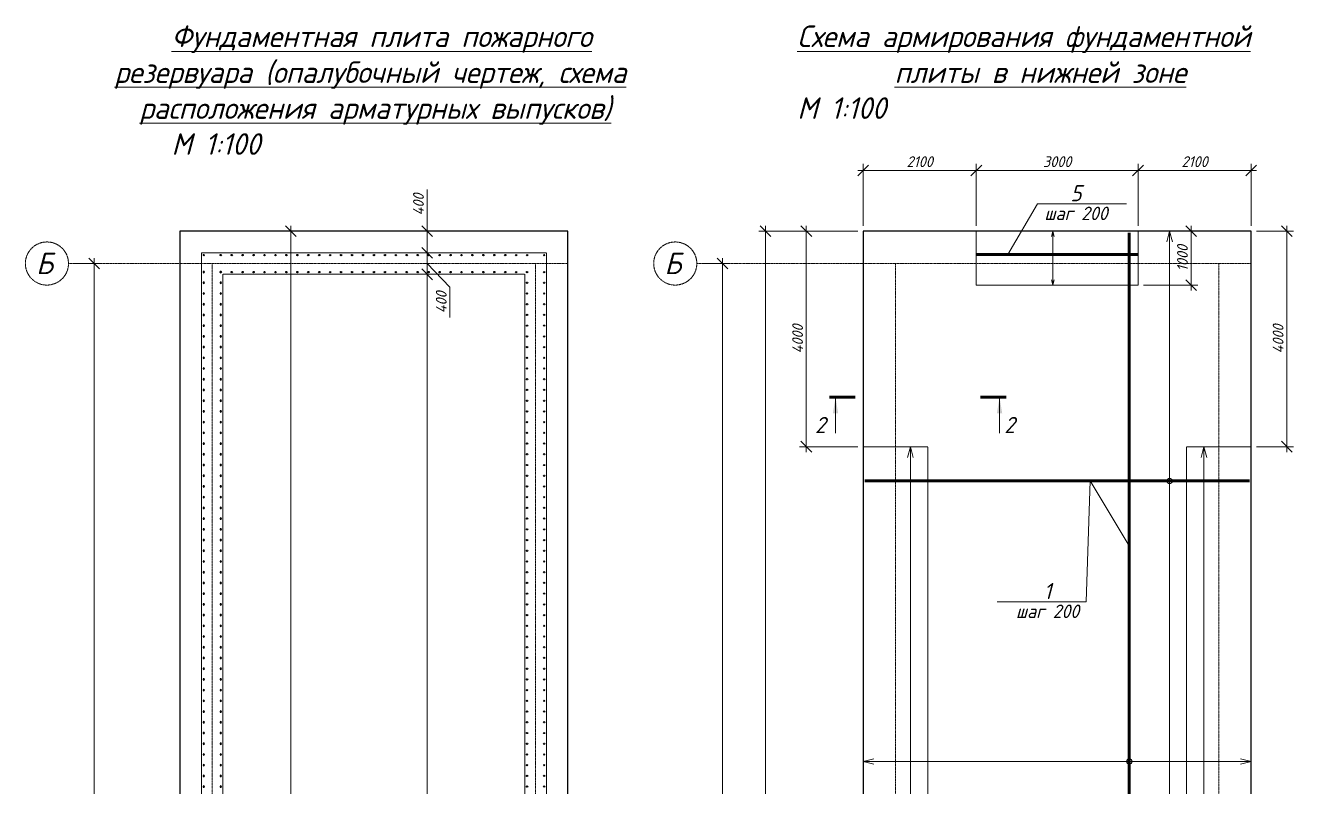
# Model space of a CAD drawing. Header units: millimetres. Extents: x 339888 to 1025294, y -263818 to -40540.
# Drawn here: x 450649 to 474178, y -121817 to -107666 of the extents above; entities that cross this region are included whole.
import ezdxf
from ezdxf import colors
from ezdxf.entities.mleader import LeaderData, LeaderLine
from ezdxf.math import Vec2, Vec3

# ---------------------------------------------------------------- set-up
doc = ezdxf.new("R2010")
doc.units = ezdxf.units.MM
doc.linetypes.add('CENTER2', pattern=[28.575, 19.05, -3.175, 3.175, -3.175])
doc.linetypes.add('штриховая', pattern=[19.05, 12.7, -6.35])
doc.layers.get('0').update_dxf_attribs({"lineweight": 15})
doc.layers.add('0 @ 100', color=7, linetype='Continuous', lineweight=15)
doc.layers.add('Оси', color=126, linetype='CENTER2', lineweight=15)
doc.styles.add('ГОСТ 2', font='GOST_Common Italic.ttf', dxfattribs={"height": 2})
doc.styles.add('ГОСТ 2.5', font='GOST_Common Italic.ttf', dxfattribs={"height": 2.5})
doc.styles.add('ГОСТ 3', font='GOST_Common Italic.ttf', dxfattribs={"height": 3})
doc.styles.add('Размерный 2', font='isocpeui.ttf', dxfattribs={"height": 2})
doc.dimstyles.new('ISO-25', dxfattribs={"dimtxt": 2, "dimasz": 1.8, "dimexe": 1, "dimexo": 2, "dimtad": 1, "dimdec": 0, "dimlfac": 100, "dimtxsty": 'Размерный 2', "dimblk": 'OBLIQUE', "dimcen": 2, "dimdle": 1, "dimclrd": 251, "dimclre": 251, "dimadec": 0, "dimazin": 0, "dimtfac": 1, "dimtdec": 0, "dimtmove": 0, "dimatfit": 3, "dimfxl": 1, "dimlwd": 15, "dimlwe": 15, "dimarcsym": 0})
doc.dimstyles.new('ГОСТ_2К', dxfattribs={"dimtxt": 2, "dimasz": 2, "dimexe": 1.25, "dimexo": 1, "dimtad": 1, "dimdec": 0, "dimtxsty": 'ГОСТ 2', "dimblk": 'OBLIQUE', "dimcen": -2.5, "dimdle": 1, "dimclrd": 251, "dimclre": 251, "dimclrt": 256, "dimadec": 1, "dimazin": 0, "dimtfac": 1, "dimtdec": 0, "dimtmove": 0, "dimatfit": 3, "dimfxl": 1, "dimlwd": 15, "dimlwe": 15, "dimarcsym": 1})

# ---------------------------------------------------------------- blocks, each defined once
blk = doc.blocks.new('_Oblique')
at = {"color": 0, "linetype": 'ByBlock', "lineweight": -2}
blk.add_line((-0.5, -0.5), (0.5, 0.5), dxfattribs=at)
blk = doc.blocks.new('*D715')
at = {"color": 251, "lineweight": 15, "transparency": 16777216}
for p, q in [((451925, -136188), (451925, -111988)), ((451549, -112088), (452050, -112088)), ((454171, -136088), (451800, -136088))]:
    blk.add_line(p, q, dxfattribs=at)
at = {"layer": 'Defpoints', "color": 0, "lineweight": 15, "transparency": 16777216}
for p in [(451449, -112088), (451925, -112088), (454271, -136088)]:
    blk.add_point(p, dxfattribs=at)
at = {"color": 251, "lineweight": 15, "transparency": 16777216, "xscale": 200, "yscale": 200, "zscale": 200}
for p, rotation in [((451925, -112088), 90), ((451925, -136088), 270)]:
    blk.add_blockref('_Oblique', p, dxfattribs=dict(at, rotation=rotation))
at = {"lineweight": 15, "transparency": 16777216, "insert": (451763, -124088), "char_height": 200, "attachment_point": 5, "rotation": 90, "style": 'ГОСТ 2'}
blk.add_mtext('24000', dxfattribs=at)
blk = doc.blocks.new('*D716')
at = {"color": 251, "lineweight": 15, "transparency": 16777216}
for p, q in [((456637, -111488), (455448, -111488)), ((455573, -136788), (455573, -111388)), ((456237, -136688), (455448, -136688))]:
    blk.add_line(p, q, dxfattribs=at)
at = {"layer": 'Defpoints', "color": 0, "lineweight": 15, "transparency": 16777216}
for p in [(455573, -111488), (456737, -111488), (456337, -136688)]:
    blk.add_point(p, dxfattribs=at)
at = {"color": 251, "lineweight": 15, "transparency": 16777216, "xscale": 200, "yscale": 200, "zscale": 200}
for p, rotation in [((455573, -111488), 90), ((455573, -136688), 270)]:
    blk.add_blockref('_Oblique', p, dxfattribs=dict(at, rotation=rotation))
at = {"lineweight": 15, "transparency": 16777216, "insert": (455411, -124088), "char_height": 200, "attachment_point": 5, "rotation": 90, "style": 'ГОСТ 2'}
blk.add_mtext('25200', dxfattribs=at)
blk = doc.blocks.new('*D720')
at = {"color": 251, "lineweight": 15, "transparency": 16777216}
for p, q in [((463582, -136188), (463582, -111988)), ((463206, -112088), (463707, -112088)), ((465934, -136088), (463457, -136088))]:
    blk.add_line(p, q, dxfattribs=at)
at = {"layer": 'Defpoints', "color": 0, "lineweight": 15, "transparency": 16777216}
for p in [(463106, -112088), (463582, -112088), (466034, -136088)]:
    blk.add_point(p, dxfattribs=at)
at = {"color": 251, "lineweight": 15, "transparency": 16777216, "xscale": 200, "yscale": 200, "zscale": 200}
for p, rotation in [((463582, -112088), 90), ((463582, -136088), 270)]:
    blk.add_blockref('_Oblique', p, dxfattribs=dict(at, rotation=rotation))
at = {"lineweight": 15, "transparency": 16777216, "insert": (463419, -124088), "char_height": 200, "attachment_point": 5, "rotation": 90, "style": 'ГОСТ 2'}
blk.add_mtext('24000', dxfattribs=at)
blk = doc.blocks.new('*D721')
at = {"color": 251, "lineweight": 15, "transparency": 16777216}
for p, q in [((466091, -111488), (464256, -111488)), ((464381, -136788), (464381, -111388)), ((466091, -136688), (464256, -136688))]:
    blk.add_line(p, q, dxfattribs=at)
at = {"layer": 'Defpoints', "color": 0, "lineweight": 15, "transparency": 16777216}
for p in [(464381, -111488), (466191, -111488), (466191, -136688)]:
    blk.add_point(p, dxfattribs=at)
at = {"color": 251, "lineweight": 15, "transparency": 16777216, "xscale": 200, "yscale": 200, "zscale": 200}
for p, rotation in [((464381, -111488), 90), ((464381, -136688), 270)]:
    blk.add_blockref('_Oblique', p, dxfattribs=dict(at, rotation=rotation))
at = {"lineweight": 15, "transparency": 16777216, "insert": (464219, -124088), "char_height": 200, "attachment_point": 5, "rotation": 90, "style": 'ГОСТ 2'}
blk.add_mtext('25200', dxfattribs=at)
blk = doc.blocks.new('_None')
blk = doc.blocks.new('*D763')
at = {"color": 251, "lineweight": 15, "transparency": 16777216}
for p, q in [((458104, -135988), (458104, -112188)), ((458170, -112288), (457979, -112288)), ((458170, -135888), (457979, -135888))]:
    blk.add_line(p, q, dxfattribs=at)
at = {"layer": 'Defpoints', "color": 0, "lineweight": 15, "transparency": 16777216}
for p in [(458104, -112288), (458270, -112288), (458270, -135888)]:
    blk.add_point(p, dxfattribs=at)
at = {"color": 251, "lineweight": 15, "transparency": 16777216, "xscale": 200, "yscale": 200, "zscale": 200}
for p, rotation in [((458104, -112288), 90), ((458104, -135888), 270)]:
    blk.add_blockref('_Oblique', p, dxfattribs=dict(at, rotation=rotation))
at = {"lineweight": 15, "transparency": 16777216, "insert": (457942, -124088), "char_height": 200, "attachment_point": 5, "rotation": 90, "style": 'ГОСТ 2'}
blk.add_mtext('23600', dxfattribs=at)
blk = doc.blocks.new('*D764')
at = {"color": 251, "lineweight": 15, "transparency": 16777216}
for p, q in [((458848, -111888), (457979, -111888)), ((458104, -112388), (458104, -111788)), ((458104, -112088), (458527, -112528)), ((458170, -112288), (457979, -112288)), ((458527, -112528), (458527, -113088))]:
    blk.add_line(p, q, dxfattribs=at)
at = {"layer": 'Defpoints', "color": 0, "lineweight": 15, "transparency": 16777216}
for p in [(458104, -111888), (458948, -111888), (458270, -112288)]:
    blk.add_point(p, dxfattribs=at)
at = {"color": 251, "lineweight": 15, "transparency": 16777216, "xscale": 200, "yscale": 200, "zscale": 200}
for p, rotation in [((458104, -111888), 90), ((458104, -112288), 270)]:
    blk.add_blockref('_Oblique', p, dxfattribs=dict(at, rotation=rotation))
at = {"lineweight": 15, "transparency": 16777216, "insert": (458365, -112808), "char_height": 200, "attachment_point": 5, "rotation": 90, "style": 'ГОСТ 2'}
blk.add_mtext('400', dxfattribs=at)
blk = doc.blocks.new('*D765')
at = {"color": 251, "lineweight": 15, "transparency": 16777216}
for p, q in [((458104, -110713), (458104, -111488)), ((458895, -111488), (457979, -111488)), ((458104, -111988), (458104, -111388)), ((458848, -111888), (457979, -111888))]:
    blk.add_line(p, q, dxfattribs=at)
at = {"layer": 'Defpoints', "color": 0, "lineweight": 15, "transparency": 16777216}
for p in [(458104, -111488), (458995, -111488), (458948, -111888)]:
    blk.add_point(p, dxfattribs=at)
at = {"color": 251, "lineweight": 15, "transparency": 16777216, "xscale": 200, "yscale": 200, "zscale": 200}
for p, rotation in [((458104, -111488), 90), ((458104, -111888), 270)]:
    blk.add_blockref('_Oblique', p, dxfattribs=dict(at, rotation=rotation))
at = {"lineweight": 15, "transparency": 16777216, "insert": (457942, -110992), "char_height": 200, "attachment_point": 5, "rotation": 90, "style": 'ГОСТ 2'}
blk.add_mtext('400', dxfattribs=at)
blk = doc.blocks.new('*D777')
at = {"color": 251, "lineweight": 15, "transparency": 16777216}
for p, q in [((466091, -111488), (465012, -111488)), ((465137, -111388), (465137, -115588)), ((466091, -115488), (465012, -115488))]:
    blk.add_line(p, q, dxfattribs=at)
at = {"layer": 'Defpoints', "color": 0, "lineweight": 15, "transparency": 16777216}
for p in [(466191, -111488), (465137, -115488), (466191, -115488)]:
    blk.add_point(p, dxfattribs=at)
at = {"color": 251, "lineweight": 15, "transparency": 16777216, "xscale": 200, "yscale": 200, "zscale": 200}
for p, rotation in [((465137, -111488), 90), ((465137, -115488), 270)]:
    blk.add_blockref('_Oblique', p, dxfattribs=dict(at, rotation=rotation))
at = {"lineweight": 15, "transparency": 16777216, "insert": (464975, -113488), "char_height": 200, "attachment_point": 5, "rotation": 90, "style": 'ГОСТ 2'}
blk.add_mtext('4000', dxfattribs=at)
blk = doc.blocks.new('*D780')
at = {"color": 251, "lineweight": 15, "transparency": 16777216}
for p, q in [((473491, -111488), (474178, -111488)), ((474053, -111388), (474053, -115588)), ((473491, -115488), (474178, -115488))]:
    blk.add_line(p, q, dxfattribs=at)
at = {"layer": 'Defpoints', "color": 0, "lineweight": 15, "transparency": 16777216}
for p in [(473391, -111488), (473391, -115488), (474053, -115488)]:
    blk.add_point(p, dxfattribs=at)
at = {"color": 251, "lineweight": 15, "transparency": 16777216, "xscale": 200, "yscale": 200, "zscale": 200}
for p, rotation in [((474053, -111488), 90), ((474053, -115488), 270)]:
    blk.add_blockref('_Oblique', p, dxfattribs=dict(at, rotation=rotation))
at = {"lineweight": 15, "transparency": 16777216, "insert": (473890, -113488), "char_height": 200, "attachment_point": 5, "rotation": 90, "style": 'ГОСТ 2'}
blk.add_mtext('4000', dxfattribs=at)
blk = doc.blocks.new('*D785')
at = {"color": 251, "lineweight": 15, "transparency": 16777216}
for p, q in [((466191, -111388), (466191, -110235)), ((468291, -111388), (468291, -110235)), ((466091, -110360), (468391, -110360))]:
    blk.add_line(p, q, dxfattribs=at)
at = {"layer": 'Defpoints', "color": 0, "lineweight": 15, "transparency": 16777216}
for p in [(468291, -110360), (466191, -111488), (468291, -111488)]:
    blk.add_point(p, dxfattribs=at)
at = {"color": 251, "lineweight": 15, "transparency": 16777216, "xscale": 200, "yscale": 200, "zscale": 200, "rotation": 180}
blk.add_blockref('_Oblique', (466191, -110360), dxfattribs=at)
at = {"color": 251, "lineweight": 15, "transparency": 16777216, "xscale": 200, "yscale": 200, "zscale": 200}
blk.add_blockref('_Oblique', (468291, -110360), dxfattribs=at)
at = {"lineweight": 15, "transparency": 16777216, "insert": (467241, -110197), "char_height": 200, "attachment_point": 5, "style": 'ГОСТ 2'}
blk.add_mtext('2100', dxfattribs=at)
blk = doc.blocks.new('*D786')
at = {"color": 251, "lineweight": 15, "transparency": 16777216}
for p, q in [((471291, -111388), (471291, -110235)), ((473391, -111388), (473391, -110235)), ((473491, -110360), (471191, -110360))]:
    blk.add_line(p, q, dxfattribs=at)
at = {"layer": 'Defpoints', "color": 0, "lineweight": 15, "transparency": 16777216}
for p in [(471291, -110360), (471291, -111488), (473391, -111488)]:
    blk.add_point(p, dxfattribs=at)
at = {"color": 251, "lineweight": 15, "transparency": 16777216, "xscale": 200, "yscale": 200, "zscale": 200, "rotation": 180}
blk.add_blockref('_Oblique', (471291, -110360), dxfattribs=at)
at = {"color": 251, "lineweight": 15, "transparency": 16777216, "xscale": 200, "yscale": 200, "zscale": 200}
blk.add_blockref('_Oblique', (473391, -110360), dxfattribs=at)
at = {"lineweight": 15, "transparency": 16777216, "insert": (472341, -110197), "char_height": 200, "attachment_point": 5, "style": 'ГОСТ 2'}
blk.add_mtext('2100', dxfattribs=at)
blk = doc.blocks.new('*D787')
at = {"color": 251, "lineweight": 15, "transparency": 16777216}
for p, q in [((468291, -111388), (468291, -110235)), ((471291, -111388), (471291, -110235)), ((471391, -110360), (468191, -110360))]:
    blk.add_line(p, q, dxfattribs=at)
at = {"layer": 'Defpoints', "color": 0, "lineweight": 15, "transparency": 16777216}
for p in [(468291, -110360), (468291, -111488), (471291, -111488)]:
    blk.add_point(p, dxfattribs=at)
at = {"color": 251, "lineweight": 15, "transparency": 16777216, "xscale": 200, "yscale": 200, "zscale": 200, "rotation": 180}
blk.add_blockref('_Oblique', (468291, -110360), dxfattribs=at)
at = {"color": 251, "lineweight": 15, "transparency": 16777216, "xscale": 200, "yscale": 200, "zscale": 200}
blk.add_blockref('_Oblique', (471291, -110360), dxfattribs=at)
at = {"lineweight": 15, "transparency": 16777216, "insert": (469791, -110197), "char_height": 200, "attachment_point": 5, "style": 'ГОСТ 2'}
blk.add_mtext('3000', dxfattribs=at)
blk = doc.blocks.new('*D788')
at = {"color": 251, "lineweight": 15, "transparency": 16777216}
for p, q in [((471391, -111488), (472402, -111488)), ((472277, -111388), (472277, -112588)), ((471391, -112488), (472402, -112488))]:
    blk.add_line(p, q, dxfattribs=at)
at = {"layer": 'Defpoints', "color": 0, "lineweight": 15, "transparency": 16777216}
for p in [(471291, -111488), (471291, -112488), (472277, -112488)]:
    blk.add_point(p, dxfattribs=at)
at = {"color": 251, "lineweight": 15, "transparency": 16777216, "xscale": 200, "yscale": 200, "zscale": 200}
for p, rotation in [((472277, -111488), 90), ((472277, -112488), 270)]:
    blk.add_blockref('_Oblique', p, dxfattribs=dict(at, rotation=rotation))
at = {"lineweight": 15, "transparency": 16777216, "insert": (472115, -111988), "char_height": 200, "attachment_point": 5, "rotation": 90, "style": 'ГОСТ 2'}
blk.add_mtext('1000', dxfattribs=at)
blk = doc.blocks.new('*U797')
at = {"lineweight": 25}
for centre in [(-158, 0), (158, 0)]:
    blk.add_circle(centre, 12, dxfattribs=at)
blk = doc.blocks.new('*U798')
at = {"color": 0, "linetype": 'ByBlock', "lineweight": -2, "transparency": 16777216}
for p in [(0, 23681), (0, 23482), (0, 23283), (0, 23084), (0, 22885), (0, 22686), (0, 22487), (0, 22288), (0, 22089), (0, 21890), (0, 21691), (0, 21492), (0, 21293), (0, 21094), (0, 20895), (0, 20696), (0, 20497), (0, 20298), (0, 20099), (0, 19900), (0, 19701), (0, 19502), (0, 19303), (0, 19104), (0, 18905), (0, 18706), (0, 18507), (0, 18308), (0, 18109), (0, 17910), (0, 17711), (0, 17512), (0, 17313), (0, 17114), (0, 16915), (0, 16716), (0, 16517), (0, 16318), (0, 16119), (0, 15920), (0, 15721), (0, 15522), (0, 15323), (0, 15124), (0, 14925), (0, 14726), (0, 14527), (0, 14328), (0, 14129), (0, 13930), (0, 13731), (0, 13532), (0, 13333), (0, 13134), (0, 12935), (0, 12736), (0, 12537), (0, 12338), (0, 12139), (0, 11940), (0, 11741), (0, 11542), (0, 11343), (0, 11144), (0, 10945), (0, 10746), (0, 10547), (0, 10348), (0, 10149), (0, 9950), (0, 9751), (0, 9552), (0, 9353), (0, 9154), (0, 8955), (0, 8756), (0, 8557), (0, 8358), (0, 8159), (0, 7960), (0, 7761), (0, 7562), (0, 7363), (0, 7164), (0, 6965), (0, 6766), (0, 6567), (0, 6368), (0, 6169), (0, 5970), (0, 5771), (0, 5572), (0, 5373), (0, 5174), (0, 4975), (0, 4776), (0, 4577), (0, 4378), (0, 4179), (0, 3980), (0, 3781), (0, 3582), (0, 3383), (0, 3184), (0, 2985), (0, 2786), (0, 2587), (0, 2388), (0, 2189), (0, 1990), (0, 1791), (0, 1592), (0, 1393), (0, 1194), (0, 995), (0, 796), (0, 597), (0, 398), (0, 199), (0, 0)]:
    blk.add_blockref('*U797', p, dxfattribs=at)
blk = doc.blocks.new('*U799')
at = {"lineweight": 25}
for centre in [(-158, 0), (158, 0)]:
    blk.add_circle(centre, 12, dxfattribs=at)
blk = doc.blocks.new('*U800')
at = {"color": 0, "linetype": 'ByBlock', "lineweight": -2, "transparency": 16777216}
for p in [(0, 23681), (0, 23482), (0, 23283), (0, 23084), (0, 22885), (0, 22686), (0, 22487), (0, 22288), (0, 22089), (0, 21890), (0, 21691), (0, 21492), (0, 21293), (0, 21094), (0, 20895), (0, 20696), (0, 20497), (0, 20298), (0, 20099), (0, 19900), (0, 19701), (0, 19502), (0, 19303), (0, 19104), (0, 18905), (0, 18706), (0, 18507), (0, 18308), (0, 18109), (0, 17910), (0, 17711), (0, 17512), (0, 17313), (0, 17114), (0, 16915), (0, 16716), (0, 16517), (0, 16318), (0, 16119), (0, 15920), (0, 15721), (0, 15522), (0, 15323), (0, 15124), (0, 14925), (0, 14726), (0, 14527), (0, 14328), (0, 14129), (0, 13930), (0, 13731), (0, 13532), (0, 13333), (0, 13134), (0, 12935), (0, 12736), (0, 12537), (0, 12338), (0, 12139), (0, 11940), (0, 11741), (0, 11542), (0, 11343), (0, 11144), (0, 10945), (0, 10746), (0, 10547), (0, 10348), (0, 10149), (0, 9950), (0, 9751), (0, 9552), (0, 9353), (0, 9154), (0, 8955), (0, 8756), (0, 8557), (0, 8358), (0, 8159), (0, 7960), (0, 7761), (0, 7562), (0, 7363), (0, 7164), (0, 6965), (0, 6766), (0, 6567), (0, 6368), (0, 6169), (0, 5970), (0, 5771), (0, 5572), (0, 5373), (0, 5174), (0, 4975), (0, 4776), (0, 4577), (0, 4378), (0, 4179), (0, 3980), (0, 3781), (0, 3582), (0, 3383), (0, 3184), (0, 2985), (0, 2786), (0, 2587), (0, 2388), (0, 2189), (0, 1990), (0, 1791), (0, 1592), (0, 1393), (0, 1194), (0, 995), (0, 796), (0, 597), (0, 398), (0, 199), (0, 0)]:
    blk.add_blockref('*U799', p, dxfattribs=at)
blk = doc.blocks.new('*U801')
at = {"lineweight": 25}
for centre in [(-158, 0), (158, 0)]:
    blk.add_circle(centre, 12, dxfattribs=at)
blk = doc.blocks.new('*U802')
at = {"color": 0, "linetype": 'ByBlock', "lineweight": -2, "transparency": 16777216}
for p in [(0, 5684), (0, 5481), (0, 5278), (0, 5075), (0, 4872), (0, 4669), (0, 4466), (0, 4263), (0, 4060), (0, 3857), (0, 3654), (0, 3451), (0, 3248), (0, 3045), (0, 2842), (0, 2639), (0, 2436), (0, 2233), (0, 2030), (0, 1827), (0, 1624), (0, 1421), (0, 1218), (0, 1015), (0, 812), (0, 609), (0, 406), (0, 203), (0, 0)]:
    blk.add_blockref('*U801', p, dxfattribs=at)

msp = doc.modelspace()

# ---------------------------------------------------------------- linework, layer by layer
at = {"lineweight": 60}
for p, q in [((471128.70631, -111517.602), (471128.70631, -136657.602)), ((468290.79013, -111920.2281), (471290.79013, -111920.2281)), ((466220.79013, -116123.86392), (473360.79013, -116123.86392))]:
    msp.add_line(p, q, dxfattribs=at)
at = {"lineweight": 70, "ltscale": 0.2}
for p, q in [((465567.69519, -114570.21819), (466040.53521, -114570.21819)), ((468842.8461, -114570.21819), (468370.00609, -114570.21819))]:
    msp.add_line(p, q, dxfattribs=at)
at = {"lineweight": 30}
for points in [[(453515.79163, -136687.602), (460715.79163, -136687.602), (460715.79163, -111487.602), (453515.79163, -111487.602)], [(466190.79013, -136687.602), (473390.79013, -136687.602), (473390.79013, -111487.602), (466190.79013, -111487.602)]]:
    msp.add_lwpolyline(points, close=True, dxfattribs=at)
at = {"color": 252, "linetype": 'штриховая', "lineweight": 15, "ltscale": 0.2}
for points in [[(468290.79013, -111487.602), (471290.79013, -111487.602), (471290.79013, -112487.602), (468290.79013, -112487.602)], [(466190.79013, -132687.602), (467390.79013, -132687.602), (467390.79013, -115487.602), (466190.79013, -115487.602)], [(473390.79013, -132687.602), (472190.79013, -132687.602), (472190.79013, -115487.602), (473390.79013, -115487.602)]]:
    msp.add_lwpolyline(points, close=True, dxfattribs=at)
at = {"color": 251, "linetype": 'штриховая', "lineweight": 15, "ltscale": 0.2, "true_color": 0x636466}
for points in [[(453915.79163, -136287.602), (460315.79163, -136287.602), (460315.79163, -111887.602), (453915.79163, -111887.602)], [(454315.79163, -135887.602), (459915.79163, -135887.602), (459915.79163, -112287.602), (454315.79163, -112287.602)]]:
    msp.add_lwpolyline(points, close=True, dxfattribs=at)
at = {"lineweight": 15}
for centre in [(453958.14774, -111929.95811), (460273.43553, -111929.95811)]:
    msp.add_circle(centre, 12, dxfattribs=at)
at = {"layer": 'Оси'}
for p, q in [((451449.48486, -112087.602), (460719.32666, -112087.602)), ((454115.79163, -139511.2475), (454115.79163, -112087.602)), ((460115.79163, -139511.2475), (460115.79163, -112087.602)), ((463105.72333, -112087.602), (473394.32515, -112087.602)), ((466790.79013, -139816.19913), (466790.79013, -112087.602)), ((472790.79013, -139816.19913), (472790.79013, -112087.602))]:
    msp.add_line(p, q, dxfattribs=at)
for centre in [(451049.48486, -112087.602), (462705.72333, -112087.602)]:
    msp.add_circle(centre, 400, dxfattribs=at)

# ---------------------------------------------------------------- block references
at = {"lineweight": 15}
for name, p, rotation in [('*U802', (454274.14774, -112087.95811), 270), ('*U800', (460115.43553, -112245.95811), 180)]:
    msp.add_blockref(name, p, dxfattribs=dict(at, rotation=rotation))
at = {"lineweight": 15, "xscale": -1, "rotation": 180}
msp.add_blockref('*U798', (454116.14774, -112245.95811), dxfattribs=at)

# ---------------------------------------------------------------- texts
at = {"layer": '0 @ 100', "lineweight": 15, "style": 'ГОСТ 3'}
for p in [(465300.24288, -115235.42722), (468809.82398, -115235.42722)]:
    msp.add_text('2', height=300, dxfattribs=at).set_placement(p)
at = {"layer": '0 @ 100', "lineweight": 15, "char_height": 400, "attachment_point": 1, "style": 'ГОСТ 3'}
for s, width, gutter_width, heights, insert in [('\\pi1088.7;{\\LФундаментная плита пожарного \\P\\pi31.142;резервуара (опалубочный чертеж, схема \\P\\pi495.08;расположения арматурных выпусков)\\P\\pi4439.5;}М 1:100', 10487.1323013, 2204.52072, [2656.9697], (452271.79817, -107669.00021)), ('\\pi164.02;{\\LСхема армирования фундаментной \\P\\pi1969;плиты в нижней зоне \\P\\pi3764.6;}М 1:100', 9137.4332285, 1500, [1923.47589], (464805.30549, -107669.00021))]:
    msp.add_mtext_dynamic_manual_height_columns(s, width=width, gutter_width=gutter_width, heights=heights, dxfattribs=dict(at, insert=insert))
at = {"layer": 'Оси', "style": 'ГОСТ 2'}
for p in [(450848.3277, -112284.67446), (462504.56618, -112284.67446)]:
    msp.add_text('Б', height=400, dxfattribs=at).set_placement(p)

# ---------------------------------------------------------------- dimensions: what is measured, and where the dimension line sits
at = {"layer": '0 @ 100', "lineweight": 15}
for base, p1, p2, picture, middle in [((468290.79013, -110359.77222), (466190.79013, -111487.602), (468290.79013, -111487.602), '*D785', (467240.79013, -110197.27222)), ((468290.79013, -110359.77222), (471290.79013, -111487.602), (468290.79013, -111487.602), '*D787', (469790.79013, -110197.27222)), ((471290.79013, -110359.77222), (473390.79013, -111487.602), (471290.79013, -111487.602), '*D786', (472340.79013, -110197.27222))]:
    dim = msp.add_linear_dim(base=base, p1=p1, p2=p2, dimstyle='ГОСТ_2К', override={"dimscale": 100, "dimtix": 0, "dimtofl": 1, "dimtmove": 0, "dimatfit": 3}, dxfattribs=at)
    dim.commit()
    dim.dimension.update_dxf_attribs({"geometry": picture, "text_midpoint": middle})
for base, p1, p2, picture, middle in [((458104.29449, -111487.602), (458948.33694, -111887.602), (458994.70244, -111487.602), '*D765', (458160.15527, -110992.36623)), ((458104.29449, -111887.602), (458270.49662, -112287.602), (458948.33694, -111887.602), '*D764', (458527.35842, -112590.73468))]:
    dim = msp.add_linear_dim(base=base, p1=p1, p2=p2, angle=90, dimstyle='ГОСТ_2К', override={"dimscale": 100, "dimtix": 0, "dimtofl": 1, "dimtmove": 1, "dimatfit": 3}, dxfattribs=at)
    dim.commit()
    dim.dimension.update_dxf_attribs({"geometry": picture, "text_midpoint": middle, "dimtype": 160})
for base, p1, p2, angle, override, picture, middle in [((455573.24731, -111487.602), (456337.33513, -136687.602), (456737.33513, -111487.602), 90, {"dimscale": 100, "dimtix": 0, "dimtofl": 1, "dimtmove": 0, "dimatfit": 3}, '*D716', (455410.74731, -124087.602)), ((464381.36207, -111487.602), (466190.79013, -136687.602), (466190.79013, -111487.602), 90, {"dimscale": 100, "dimtix": 0, "dimtofl": 1, "dimtmove": 0, "dimatfit": 3}, '*D721', (464218.86207, -124087.602)), ((465137.31078, -115487.602), (466190.79013, -111487.602), (466190.79013, -115487.602), 90, {"dimscale": 100, "dimtix": 0, "dimtofl": 1, "dimtmove": 0, "dimatfit": 3}, '*D777', (464974.81078, -113487.602)), ((472277.19768, -112487.602), (471290.79013, -111487.602), (471290.79013, -112487.602), 270, {"dimscale": 100, "dimtix": 0, "dimtofl": 1, "dimtmove": 0, "dimatfit": 3}, '*D788', (472114.69768, -111987.602)), ((474052.64125, -115487.602), (473390.79013, -111487.602), (473390.79013, -115487.602), 90, {"dimscale": 100, "dimtix": 0, "dimtofl": 1, "dimtmove": 0, "dimatfit": 3}, '*D780', (473890.14125, -113487.602)), ((451925.46007, -112087.602), (454271.02836, -136087.602), (451449.48486, -112087.602), 90, {"dimscale": 100, "dimtix": 0, "dimtofl": 1, "dimtmove": 1, "dimatfit": 3}, '*D715', (451762.96007, -124087.602)), ((463581.69855, -112087.602), (466033.55012, -136087.602), (463105.72333, -112087.602), 90, {"dimscale": 100, "dimtix": 0, "dimtofl": 1, "dimtmove": 1, "dimatfit": 3}, '*D720', (463419.19855, -124087.602)), ((458104.29449, -112287.602), (458270.49662, -135887.602), (458270.49662, -112287.602), 90, {"dimscale": 100, "dimtix": 0, "dimtofl": 1, "dimtmove": 0, "dimatfit": 3}, '*D763', (457941.79449, -124087.602))]:
    dim = msp.add_linear_dim(base=base, p1=p1, p2=p2, angle=angle, dimstyle='ГОСТ_2К', override=override, dxfattribs=at)
    dim.commit()
    dim.dimension.update_dxf_attribs({"geometry": picture, "text_midpoint": middle})

# ---------------------------------------------------------------- leaders
at = {"lineweight": 15, "ltscale": 0.5}
for points, override in [([(469709.12241, -111487.602), (469709.12241, -111920.2281)], {"dimasz": 100, "dimtad": 0, "dimldrblk": 'Open30'}), ([(469709.12241, -111920.2281), (469709.12241, -111487.602)], {"dimasz": 100, "dimtad": 0, "dimldrblk": 'Small'}), ([(471876.674, -111487.602), (471876.674, -116123.86392)], {"dimasz": 200, "dimtad": 0, "dimclrd": 251, "dimldrblk": 'Open30'}), ([(471876.674, -116123.86392), (471876.674, -111487.602)], {"dimasz": 200, "dimgap": 0.625, "dimtad": 0, "dimclrd": 251, "dimldrblk": 'Small'}), ([(469709.12241, -112487.602), (469709.12241, -111920.2281)], {"dimasz": 100, "dimtad": 0, "dimclrd": 251, "dimldrblk": 'Open30'}), ([(467066.98155, -115487.602), (467066.98155, -127135.35599)], {"dimasz": 200, "dimtad": 0, "dimldrblk": 'Open30'}), ([(472514.59871, -115487.602), (472514.59871, -127135.35599)], {"dimasz": 200, "dimtad": 0, "dimldrblk": 'Open30'}), ([(471876.674, -136687.602), (471876.674, -116123.86392)], {"dimasz": 200, "dimtad": 0, "dimldrblk": 'Open30'}), ([(466190.79013, -121331.24685), (471128.70631, -121331.24685)], {"dimasz": 200, "dimtad": 0, "dimclrd": 251, "dimldrblk": 'Open30'}), ([(471128.70631, -121331.24685), (473390.79013, -121331.24685)], {"dimasz": 200, "dimtad": 0, "dimldrblk": 'Small'}), ([(473390.79013, -121331.24685), (471128.70631, -121331.24685)], {"dimasz": 200, "dimtad": 0, "dimldrblk": 'Open30'})]:
    msp.add_leader(points, dimstyle='ISO-25', override=override, dxfattribs=at)
at = {"layer": '0 @ 100', "ltscale": 0.5}
for points in [[(465679.18587, -114570.21819), (465679.18587, -115236.83529)], [(468722.01735, -114570.21819), (468722.01735, -115236.83529)]]:
    msp.add_leader(points, dimstyle='ISO-25', override={"dimscale": 100, "dimtxt": 0.04, "dimasz": 3, "dimgap": 0.625, "dimtad": 0}, dxfattribs=at)
at = {"layer": '0 @ 100', "lineweight": 15}
ml = msp.add_multileader_mtext('Standard', dxfattribs=at)
ml.set_content('5\\P{\\H0.83333x;шаг 200}', color=256, style='ГОСТ 2.5')
ml.set_leader_properties(color=251, linetype='ByLayer', lineweight=15)
ml.set_arrow_properties(name='NONE')
ml.build(insert=Vec2(0, 0))
ml.multileader.update_dxf_attribs({"text_left_attachment_type": 6, "text_right_attachment_type": 6, "dogleg_length": 0, "arrow_head_size": 0, "scale": 100})
ctx = ml.context
ctx.base_point, ctx.scale, ctx.char_height, ctx.arrow_head_size, ctx.landing_gap_size, ctx.plane_origin = Vec3(469424.95557, -110982.08886), 100, 300, 0, 100, Vec3(468878.44099, -111920.2281)
ctx.left_attachment, ctx.right_attachment, ctx.text_align_type = 6, 6, 1
notes = []
notes.append((ctx, [(1, (1, 1, 0), (469424.95557, -110982.08886), (1, 0), 0, [(0, [(468878.44099, -111920.2281)], 0, [])])]))
ctx.mtext.insert, ctx.mtext.alignment, ctx.mtext.line_spacing_factor, ctx.mtext.flow_direction = Vec3(470139.91523, -110632.08906), 2, 0.8, 5
ml = msp.add_multileader_mtext('Standard', dxfattribs=at)
ml.set_content('1\\P{\\H0.83333x;шаг 200}', color=256, style='ГОСТ 2.5')
ml.set_leader_properties(color=251, linetype='ByLayer', lineweight=15)
ml.set_arrow_properties(name='NONE')
ml.build(insert=Vec2(0, 0))
ml.multileader.update_dxf_attribs({"text_left_attachment_type": 6, "text_right_attachment_type": 6, "dogleg_length": 0, "arrow_head_size": 0, "scale": 100})
ctx = ml.context
ctx.base_point, ctx.scale, ctx.char_height, ctx.arrow_head_size, ctx.landing_gap_size, ctx.plane_origin = Vec3(468897.02829, -118368.53177), 100, 300, 0, 100, Vec3(473950.2498, -117575.05008)
ctx.left_attachment, ctx.right_attachment, ctx.text_align_type = 6, 6, 1
notes.append((ctx, [(1, (1, 1, 0), (470326.94761, -118368.53177), (-1, 0), 0, [(1, [(471128.70631, -117328.11237), (470401.95577, -116123.86392)], 0, [])])]))
ctx.mtext.insert, ctx.mtext.alignment, ctx.mtext.line_spacing_factor, ctx.mtext.flow_direction = Vec3(469611.98795, -118018.53197), 2, 0.8, 5
for ctx, leaders in notes:
    for number, flags, end, landing, length, lines in leaders:
        leader = LeaderData()
        leader.index, (leader.has_last_leader_line, leader.has_dogleg_vector, leader.attachment_direction) = number, flags
        leader.last_leader_point, leader.dogleg_vector, leader.dogleg_length = Vec3(end), Vec3(landing), length
        for number, points, colour, breaks in lines:
            line = LeaderLine()
            line.index, line.vertices, line.color, line.breaks = number, Vec3.list(points), colors.encode_raw_color(colour), breaks
            leader.lines.append(line)
        ctx.leaders.append(leader)

doc.saveas('drawing.dxf')
